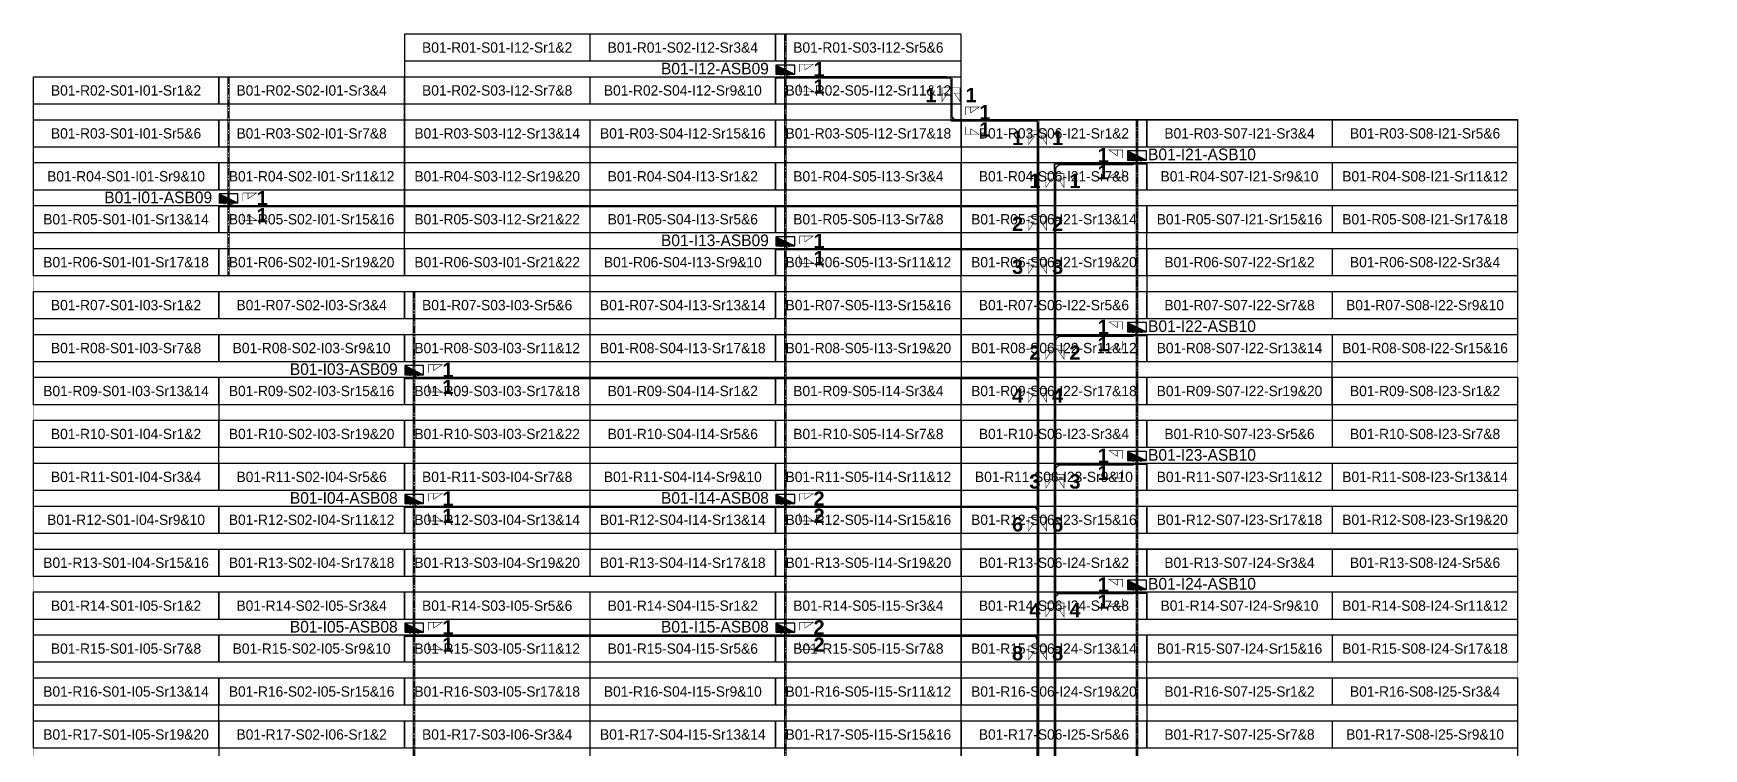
# Model space of a CAD drawing. Header units: metres. Extents: x 532153 to 532639, y 2675299 to 2675642.
# Drawn here: x 532152.7 to 532444.2, y 2675516.7 to 2675641.7 of the extents above; entities that cross this region are included whole.
import ezdxf
from ezdxf.enums import TextEntityAlignment as Align

# ---------------------------------------------------------------- set-up
doc = ezdxf.new("R2010")
doc.units = ezdxf.units.M
doc.linetypes.add('CENTER', pattern=[2, 1.25, -0.25, 0.25, -0.25])
doc.layers.add('Boundary-12.5 MW Block', color=6, linetype='Continuous', lineweight=9)
doc.layers.add('PILE', color=1, linetype='Continuous', lineweight=15)
for name, color, linetype in [('DC Trench BL-01', 40, 'Continuous'), ('E-Inverter Grouping', 2, 'Continuous'), ('Inverter Block-01', 7, 'Continuous'), ('LT Cable(AG) INV to LT Panel BL-01', 2, 'Continuous'), ('Messenger Wire Block-01 (Master Path)', 30, 'Continuous'), ('Messenger Wire Block-01 (MW Path)', 191, 'Continuous'), ('MMS Table Block-01', 8, 'Continuous'), ('Plan Line - DC BL-01', 40, 'Continuous'), ('Section Marking BL-01', 2, 'Continuous')]:
    doc.layers.add(name, color=color, linetype=linetype)
doc.styles.add('BoldTextStyle', font='arialbd.ttf')
doc.styles.get("Standard").update_dxf_attribs({"font": 'Adani Regular.ttf'})

# ---------------------------------------------------------------- blocks, each defined once
blk = doc.blocks.new('MMS Table (32.292 x 4.788)')
at = {"color": 0}
blk.add_lwpolyline([(0, -0.002), (0, 4.786), (32.292, 4.786), (32.292, -0.002)], close=True, dxfattribs=at)
at = {"color": 7}
blk.add_attdef('ID1', text='', height=1.8, dxfattribs=at).set_placement((16.146, 2.392), align=Align.MIDDLE_CENTER)
blk = doc.blocks.new('Inverter Block')
h = blk.add_hatch(color=0)
h.dxf.hatch_style = 1
h.paths.add_polyline_path([(-1.46, 2.27), (-1.46, 0.85), (1.46, 0.85)])
at = {"color": 0}
blk.add_lwpolyline([(1.46, 2.27), (-1.46, 2.27), (-1.46, 0.85), (1.46, 0.85)], close=True, dxfattribs=at)
blk.add_lwpolyline([(-1.46, 2.27), (1.46, 0.85)], dxfattribs=at)
at = {"layer": 'PILE'}
for centre in [(-0.61, 0.85), (0.61, 0.85)]:
    blk.add_circle(centre, 0.156, dxfattribs=at)
at = {"color": 7}
blk.add_attdef('ID', (-1.46, 3.01), '', height=1.8, dxfattribs=at)

msp = doc.modelspace()

# ---------------------------------------------------------------- linework, layer by layer
at = {"layer": 'Boundary-12.5 MW Block', "const_width": 0.05}
msp.add_lwpolyline([(532152.7, 2675634.08), (532217.48, 2675634.08), (532217.48, 2675641.58), (532314.56, 2675641.58), (532314.56, 2675626.58), (532411.74, 2675626.58), (532411.74, 2675476.58), (532638.48, 2675476.58), (532638.48, 2675299.29), (532347.05, 2675299.29), (532347.05, 2675306.79), (532314.66, 2675306.79), (532314.66, 2675321.79), (532152.7, 2675321.79)], close=True, dxfattribs=at)
at = {"layer": 'DC Trench BL-01', "color": 40, "const_width": 0.15}
for points in [[(532284.06, 2675641.58), (532283.76, 2675641.58), (532283.76, 2675321.79), (532284.06, 2675321.79)], [(532186.88, 2675634.08), (532186.58, 2675634.08), (532186.58, 2675599.29), (532186.88, 2675599.29)], [(532345.46, 2675626.58), (532345.16, 2675626.58), (532345.16, 2675456.79), (532345.46, 2675456.79)], [(532219.27, 2675596.58), (532218.97, 2675596.58), (532218.97, 2675471.79), (532219.27, 2675471.79)]]:
    msp.add_lwpolyline(points, close=True, dxfattribs=at)
at = {"layer": 'E-Inverter Grouping'}
for points in [[(532314.56, 2675641.58), (532314.56, 2675621.79), (532249.78, 2675621.79), (532249.78, 2675606.79), (532217.48, 2675606.79), (532217.48, 2675641.58)], [(532217.38, 2675604.08), (532249.78, 2675604.08), (532249.78, 2675599.29), (532152.7, 2675599.29), (532152.7, 2675634.08), (532217.38, 2675634.08)], [(532249.78, 2675569.29), (532185.09, 2675569.29), (532185.09, 2675576.79), (532152.7, 2675576.79), (532152.7, 2675596.58), (532249.78, 2675596.58)]]:
    msp.add_lwpolyline(points, close=True, dxfattribs=at)
at = {"layer": 'E-Inverter Grouping', "color": 3}
for points in [[(532411.74, 2675606.79), (532346.95, 2675606.79), (532346.95, 2675599.29), (532314.66, 2675599.29), (532314.66, 2675626.58), (532411.74, 2675626.58)], [(532314.56, 2675584.29), (532249.88, 2675584.29), (532249.88, 2675619.08), (532314.56, 2675619.08)], [(532411.74, 2675584.29), (532379.34, 2675584.29), (532379.34, 2675576.79), (532314.66, 2675576.79), (532314.66, 2675596.58), (532347.05, 2675596.58), (532347.05, 2675604.08), (532411.74, 2675604.08)], [(532314.56, 2675546.79), (532249.88, 2675546.79), (532249.88, 2675581.58), (532314.56, 2675581.58)], [(532411.74, 2675554.29), (532314.66, 2675554.29), (532314.66, 2675574.08), (532379.44, 2675574.08), (532379.44, 2675581.58), (532411.74, 2675581.58)], [(532152.7, 2675546.79), (532152.7, 2675574.08), (532184.99, 2675574.08), (532184.99, 2675566.58), (532249.78, 2675566.58), (532249.78, 2675546.79)], [(532411.74, 2675531.79), (532346.95, 2675531.79), (532346.95, 2675524.29), (532314.66, 2675524.29), (532314.66, 2675551.58), (532411.74, 2675551.58)], [(532249.78, 2675544.08), (532249.78, 2675524.29), (532184.99, 2675524.29), (532184.99, 2675516.79), (532152.7, 2675516.79), (532152.7, 2675544.08)], [(532314.56, 2675509.29), (532249.88, 2675509.29), (532249.88, 2675544.08), (532314.56, 2675544.08)], [(532411.74, 2675509.29), (532379.34, 2675509.29), (532379.34, 2675501.79), (532314.66, 2675501.79), (532314.66, 2675521.58), (532347.05, 2675521.58), (532347.05, 2675529.08), (532411.74, 2675529.08)], [(532185.09, 2675514.08), (532185.09, 2675521.58), (532249.78, 2675521.58), (532249.78, 2675501.79), (532217.38, 2675501.79), (532217.38, 2675494.29), (532152.7, 2675494.29), (532152.7, 2675514.08)]]:
    msp.add_lwpolyline(points, close=True, dxfattribs=at)
at = {"layer": 'LT Cable(AG) INV to LT Panel BL-01'}
for points in [[(532337.71, 2675441.89), (532337.07, 2675441.89, -0.159507), (532336.54, 2675442.06), (532335.04, 2675443.16, 0.103275), (532334.68, 2675443.24), (532328.97, 2675443.24, -0.414214), (532328.07, 2675444.14), (532328.07, 2675455.37, -0.021393), (532328.07, 2675455.45), (532328.11, 2675455.95, 0.021393), (532328.12, 2675456.03), (532328.12, 2675625.64, 0.414214), (532327.22, 2675626.54), (532313.9, 2675626.54, -0.414214), (532313, 2675627.44), (532313, 2675633.14, 0.414214), (532312.1, 2675634.04), (532284.81, 2675634.04, -0.414214), (532283.91, 2675634.94), (532283.91, 2675635.23)], [(532337.71, 2675441.86), (532337.06, 2675441.86, -0.159647), (532336.53, 2675442.04), (532335.03, 2675443.14, 0.103275), (532334.67, 2675443.21), (532328.94, 2675443.21, -0.414214), (532328.04, 2675444.11), (532328.04, 2675455.37, -0.021393), (532328.05, 2675455.45), (532328.09, 2675455.95, 0.021393), (532328.09, 2675456.03), (532328.09, 2675610.62, 0.414214), (532327.19, 2675611.52), (532187.63, 2675611.52, -0.414214), (532186.73, 2675612.42), (532186.73, 2675612.73)], [(532337.71, 2675441.84), (532337.06, 2675441.84, -0.159787), (532336.52, 2675442.01), (532335.03, 2675443.11, 0.103275), (532334.67, 2675443.19), (532328.92, 2675443.19, -0.414214), (532328.02, 2675444.09), (532328.02, 2675455.37, -0.021393), (532328.02, 2675455.45), (532328.06, 2675455.96, 0.021393), (532328.07, 2675456.03), (532328.07, 2675603.09, 0.414214), (532327.17, 2675603.99), (532284.81, 2675603.99, -0.414214), (532283.91, 2675604.89), (532283.91, 2675605.23)], [(532337.71, 2675441.81), (532337.05, 2675441.81, -0.159928), (532336.52, 2675441.99), (532335.02, 2675443.09, 0.103275), (532334.66, 2675443.16), (532328.89, 2675443.16, -0.414214), (532327.99, 2675444.06), (532327.99, 2675455.37, -0.021393), (532328, 2675455.45), (532328.04, 2675455.96, 0.021393), (532328.04, 2675456.03), (532328.04, 2675580.57, 0.414214), (532327.14, 2675581.47), (532220.02, 2675581.47, -0.414214), (532219.12, 2675582.37), (532219.12, 2675582.73)], [(532339.7, 2675441.76), (532337.04, 2675441.76, -0.160212), (532336.5, 2675441.94), (532335.01, 2675443.04, 0.103275), (532334.65, 2675443.11), (532328.84, 2675443.11, -0.414214), (532327.94, 2675444.01), (532327.94, 2675455.38, -0.021393), (532327.95, 2675455.45), (532327.99, 2675455.96, 0.021393), (532327.99, 2675456.04), (532327.99, 2675558.02, 0.414214), (532327.09, 2675558.92), (532220.02, 2675558.92, -0.414214), (532219.12, 2675559.82), (532219.12, 2675560.23)], [(532339.7, 2675441.79), (532337.04, 2675441.79, -0.16007), (532336.51, 2675441.96), (532335.02, 2675443.06, 0.103275), (532334.66, 2675443.14), (532328.87, 2675443.14, -0.414214), (532327.97, 2675444.04), (532327.97, 2675455.38, -0.021393), (532327.97, 2675455.45), (532328.01, 2675455.96, 0.021393), (532328.02, 2675456.04), (532328.02, 2675558.04, 0.414214), (532327.12, 2675558.94), (532284.81, 2675558.94, -0.414214), (532283.91, 2675559.84), (532283.91, 2675560.23)], [(532339.7, 2675441.71), (532337.02, 2675441.71, -0.160499), (532336.49, 2675441.89), (532335, 2675442.99, 0.103275), (532334.64, 2675443.06), (532328.79, 2675443.06, -0.414214), (532327.89, 2675443.96), (532327.89, 2675455.38, -0.021393), (532327.9, 2675455.46), (532327.94, 2675455.96, 0.021393), (532327.94, 2675456.04), (532327.94, 2675535.47, 0.414214), (532327.04, 2675536.37), (532220.02, 2675536.37, -0.414214), (532219.12, 2675537.27), (532219.12, 2675537.73)], [(532339.7, 2675441.74), (532337.03, 2675441.74, -0.160355), (532336.49, 2675441.91), (532335.01, 2675443.01, 0.103275), (532334.64, 2675443.09), (532328.82, 2675443.09, -0.414214), (532327.92, 2675443.99), (532327.92, 2675455.38, -0.021393), (532327.92, 2675455.45), (532327.96, 2675455.96, 0.021393), (532327.97, 2675456.04), (532327.97, 2675535.49, 0.414214), (532327.07, 2675536.39), (532284.81, 2675536.39, -0.414214), (532283.91, 2675537.29), (532283.91, 2675537.73)]]:
    msp.add_lwpolyline(points, format="xyb", dxfattribs=at)
at = {"layer": 'LT Cable(AG) INV to LT Panel BL-01', "color": 5}
for points in [[(532342.74, 2675442.43), (532339.28, 2675442.43, -0.414214), (532338.38, 2675443.33), (532338.38, 2675446.4, 0.214019), (532338.08, 2675447.07), (532331.36, 2675453.05, -0.214019), (532331.06, 2675453.72), (532331.06, 2675455.36, -0.0289), (532331.07, 2675455.46), (532331.12, 2675455.94, 0.0289), (532331.13, 2675456.04), (532331.13, 2675617.83, -0.414214), (532332.03, 2675618.73), (532344.41, 2675618.73, 0.414214), (532345.31, 2675619.63), (532345.31, 2675620.23)], [(532342.74, 2675442.41), (532339.25, 2675442.41, -0.414214), (532338.35, 2675443.31), (532338.35, 2675446.39, 0.214019), (532338.05, 2675447.06), (532331.34, 2675453.04, -0.214019), (532331.04, 2675453.71), (532331.04, 2675455.36, -0.0289), (532331.04, 2675455.46), (532331.1, 2675455.94, 0.0289), (532331.11, 2675456.04), (532331.11, 2675587.85, -0.414214), (532332.01, 2675588.75), (532344.41, 2675588.75, 0.414214), (532345.31, 2675589.65), (532345.31, 2675590.23)], [(532342.74, 2675442.38), (532339.23, 2675442.38, -0.414214), (532338.33, 2675443.28), (532338.33, 2675446.38, 0.214019), (532338.03, 2675447.05), (532331.31, 2675453.03, -0.214019), (532331.01, 2675453.7), (532331.01, 2675455.36, -0.0289), (532331.02, 2675455.46), (532331.07, 2675455.94, 0.0289), (532331.08, 2675456.05), (532331.08, 2675565.38, -0.414214), (532331.98, 2675566.28), (532344.41, 2675566.28, 0.414214), (532345.31, 2675567.18), (532345.31, 2675567.73)], [(532342.74, 2675442.36), (532339.2, 2675442.36, -0.414214), (532338.3, 2675443.26), (532338.3, 2675446.37, 0.214019), (532338, 2675447.04), (532331.29, 2675453.02, -0.214019), (532330.99, 2675453.69), (532330.99, 2675455.36, -0.0289), (532330.99, 2675455.46), (532331.05, 2675455.94, 0.0289), (532331.06, 2675456.05), (532331.06, 2675542.9, -0.414214), (532331.96, 2675543.8), (532344.41, 2675543.8, 0.414214), (532345.31, 2675544.7), (532345.31, 2675545.23)]]:
    msp.add_lwpolyline(points, format="xyb", dxfattribs=at)
at = {"layer": 'Messenger Wire Block-01 (Master Path)'}
for points in [[(532282.27, 2675633.88), (532312.84, 2675633.88)], [(532312.84, 2675626.38), (532312.84, 2675633.88)], [(532312.84, 2675626.38), (532327.96, 2675626.38)], [(532327.96, 2675456), (532327.96, 2675626.38)], [(532330.98, 2675456), (532330.98, 2675618.88)], [(532330.98, 2675618.88), (532346.95, 2675618.88)], [(532185.09, 2675611.38), (532327.96, 2675611.38)], [(532282.27, 2675603.88), (532327.96, 2675603.88)], [(532330.98, 2675588.88), (532346.95, 2675588.88)], [(532217.48, 2675581.38), (532327.96, 2675581.38)], [(532330.98, 2675566.38), (532346.95, 2675566.38)], [(532217.48, 2675558.88), (532327.96, 2675558.88)], [(532330.98, 2675543.88), (532346.95, 2675543.88)], [(532217.48, 2675536.38), (532327.96, 2675536.38)]]:
    msp.add_lwpolyline(points, dxfattribs=at)
at = {"layer": 'Messenger Wire Block-01 (MW Path)', "const_width": 0.1}
for points in [[(532282.27, 2675633.88), (532312.84, 2675633.88)], [(532313.09, 2675626.38), (532313.09, 2675633.88)], [(532312.84, 2675626.38), (532327.96, 2675626.38)], [(532328.21, 2675456), (532328.21, 2675626.38)], [(532330.73, 2675456), (532330.73, 2675618.88)], [(532330.98, 2675618.88), (532346.95, 2675618.88)], [(532185.09, 2675611.38), (532327.96, 2675611.38)], [(532282.27, 2675603.88), (532327.96, 2675603.88)], [(532330.98, 2675588.88), (532346.95, 2675588.88)], [(532217.48, 2675581.38), (532327.96, 2675581.38)], [(532330.98, 2675566.38), (532346.95, 2675566.38)], [(532217.48, 2675558.88), (532327.96, 2675558.88)], [(532330.98, 2675543.88), (532346.95, 2675543.88)], [(532217.48, 2675536.38), (532327.96, 2675536.38)], [(532327.71, 2675456), (532327.71, 2675536.38)]]:
    msp.add_lwpolyline(points, dxfattribs=at)
at = {"layer": 'Plan Line - DC BL-01', "color": 6, "linetype": 'CENTER'}
for points in [[(532283.91, 2675641.58), (532283.91, 2675321.79)], [(532186.73, 2675634.08), (532186.73, 2675599.29)], [(532345.31, 2675626.58), (532345.31, 2675456.79)], [(532219.12, 2675596.58), (532219.12, 2675471.79)]]:
    msp.add_lwpolyline(points, dxfattribs=at)
at = {"layer": 'Section Marking BL-01', "color": 94, "lineweight": 35, "true_color": 0x00a500, "const_width": 0.1}
for points in [[(532286.41, 2675634.88), (532286.41, 2675636.27), (532288.81, 2675636.27), (532287.33, 2675635.26), (532287.33, 2675636.27)], [(532286.41, 2675632.88), (532286.41, 2675631.49), (532288.81, 2675631.49), (532287.33, 2675632.5), (532287.33, 2675631.49)], [(532312.64, 2675632.13), (532311.25, 2675632.13), (532311.25, 2675629.73), (532312.26, 2675631.21), (532311.25, 2675631.21)], [(532313.04, 2675632.13), (532314.43, 2675632.13), (532314.43, 2675629.73), (532313.42, 2675631.21), (532314.43, 2675631.21)], [(532315.34, 2675627.38), (532315.34, 2675628.77), (532317.74, 2675628.77), (532316.26, 2675627.76), (532316.26, 2675628.77)], [(532315.34, 2675625.38), (532315.34, 2675623.99), (532317.74, 2675623.99), (532316.26, 2675625), (532316.26, 2675623.99)], [(532327.76, 2675624.63), (532326.37, 2675624.63), (532326.37, 2675622.23), (532327.38, 2675623.71), (532326.37, 2675623.71)], [(532328.16, 2675624.63), (532329.55, 2675624.63), (532329.55, 2675622.23), (532328.54, 2675623.71), (532329.55, 2675623.71)], [(532342.81, 2675619.88), (532342.81, 2675621.27), (532340.41, 2675621.27), (532341.89, 2675620.26), (532341.89, 2675621.27)], [(532342.81, 2675617.88), (532342.81, 2675616.49), (532340.41, 2675616.49), (532341.89, 2675617.5), (532341.89, 2675616.49)], [(532330.78, 2675617.13), (532329.39, 2675617.13), (532329.39, 2675614.73), (532330.4, 2675616.21), (532329.39, 2675616.21)], [(532331.18, 2675617.13), (532332.57, 2675617.13), (532332.57, 2675614.73), (532331.56, 2675616.21), (532332.57, 2675616.21)], [(532189.23, 2675612.38), (532189.23, 2675613.77), (532191.63, 2675613.77), (532190.15, 2675612.76), (532190.15, 2675613.77)], [(532189.23, 2675610.38), (532189.23, 2675608.99), (532191.63, 2675608.99), (532190.15, 2675610), (532190.15, 2675608.99)], [(532327.76, 2675609.63), (532326.37, 2675609.63), (532326.37, 2675607.23), (532327.38, 2675608.71), (532326.37, 2675608.71)], [(532328.16, 2675609.63), (532329.55, 2675609.63), (532329.55, 2675607.23), (532328.54, 2675608.71), (532329.55, 2675608.71)], [(532286.41, 2675604.88), (532286.41, 2675606.27), (532288.81, 2675606.27), (532287.33, 2675605.26), (532287.33, 2675606.27)], [(532286.41, 2675602.88), (532286.41, 2675601.49), (532288.81, 2675601.49), (532287.33, 2675602.5), (532287.33, 2675601.49)], [(532327.76, 2675602.13), (532326.37, 2675602.13), (532326.37, 2675599.73), (532327.38, 2675601.21), (532326.37, 2675601.21)], [(532328.16, 2675602.13), (532329.55, 2675602.13), (532329.55, 2675599.73), (532328.54, 2675601.21), (532329.55, 2675601.21)], [(532342.81, 2675589.88), (532342.81, 2675591.27), (532340.41, 2675591.27), (532341.89, 2675590.26), (532341.89, 2675591.27)], [(532330.78, 2675587.13), (532329.39, 2675587.13), (532329.39, 2675584.73), (532330.4, 2675586.21), (532329.39, 2675586.21)], [(532331.18, 2675587.13), (532332.57, 2675587.13), (532332.57, 2675584.73), (532331.56, 2675586.21), (532332.57, 2675586.21)], [(532342.81, 2675587.88), (532342.81, 2675586.49), (532340.41, 2675586.49), (532341.89, 2675587.5), (532341.89, 2675586.49)], [(532221.62, 2675582.38), (532221.62, 2675583.77), (532224.02, 2675583.77), (532222.54, 2675582.76), (532222.54, 2675583.77)], [(532221.62, 2675580.38), (532221.62, 2675578.99), (532224.02, 2675578.99), (532222.54, 2675580), (532222.54, 2675578.99)], [(532327.76, 2675579.63), (532326.37, 2675579.63), (532326.37, 2675577.23), (532327.38, 2675578.71), (532326.37, 2675578.71)], [(532328.16, 2675579.63), (532329.55, 2675579.63), (532329.55, 2675577.23), (532328.54, 2675578.71), (532329.55, 2675578.71)], [(532342.81, 2675567.38), (532342.81, 2675568.77), (532340.41, 2675568.77), (532341.89, 2675567.76), (532341.89, 2675568.77)], [(532342.81, 2675565.38), (532342.81, 2675563.99), (532340.41, 2675563.99), (532341.89, 2675565), (532341.89, 2675563.99)], [(532330.78, 2675564.63), (532329.39, 2675564.63), (532329.39, 2675562.23), (532330.4, 2675563.71), (532329.39, 2675563.71)], [(532331.18, 2675564.63), (532332.57, 2675564.63), (532332.57, 2675562.23), (532331.56, 2675563.71), (532332.57, 2675563.71)], [(532221.62, 2675559.88), (532221.62, 2675561.27), (532224.02, 2675561.27), (532222.54, 2675560.26), (532222.54, 2675561.27)], [(532286.41, 2675559.88), (532286.41, 2675561.27), (532288.81, 2675561.27), (532287.33, 2675560.26), (532287.33, 2675561.27)], [(532221.62, 2675557.88), (532221.62, 2675556.49), (532224.02, 2675556.49), (532222.54, 2675557.5), (532222.54, 2675556.49)], [(532286.41, 2675557.88), (532286.41, 2675556.49), (532288.81, 2675556.49), (532287.33, 2675557.5), (532287.33, 2675556.49)], [(532327.76, 2675557.13), (532326.37, 2675557.13), (532326.37, 2675554.73), (532327.38, 2675556.21), (532326.37, 2675556.21)], [(532328.16, 2675557.13), (532329.55, 2675557.13), (532329.55, 2675554.73), (532328.54, 2675556.21), (532329.55, 2675556.21)], [(532342.81, 2675544.88), (532342.81, 2675546.27), (532340.41, 2675546.27), (532341.89, 2675545.26), (532341.89, 2675546.27)], [(532330.78, 2675542.13), (532329.39, 2675542.13), (532329.39, 2675539.73), (532330.4, 2675541.21), (532329.39, 2675541.21)], [(532331.18, 2675542.13), (532332.57, 2675542.13), (532332.57, 2675539.73), (532331.56, 2675541.21), (532332.57, 2675541.21)], [(532342.81, 2675542.88), (532342.81, 2675541.49), (532340.41, 2675541.49), (532341.89, 2675542.5), (532341.89, 2675541.49)], [(532221.62, 2675537.38), (532221.62, 2675538.77), (532224.02, 2675538.77), (532222.54, 2675537.76), (532222.54, 2675538.77)], [(532286.41, 2675537.38), (532286.41, 2675538.77), (532288.81, 2675538.77), (532287.33, 2675537.76), (532287.33, 2675538.77)], [(532221.62, 2675535.38), (532221.62, 2675533.99), (532224.02, 2675533.99), (532222.54, 2675535), (532222.54, 2675533.99)], [(532286.41, 2675535.38), (532286.41, 2675533.99), (532288.81, 2675533.99), (532287.33, 2675535), (532287.33, 2675533.99)], [(532327.76, 2675534.63), (532326.37, 2675534.63), (532326.37, 2675532.23), (532327.38, 2675533.71), (532326.37, 2675533.71)], [(532328.16, 2675534.63), (532329.55, 2675534.63), (532329.55, 2675532.23), (532328.54, 2675533.71), (532329.55, 2675533.71)]]:
    msp.add_lwpolyline(points, dxfattribs=at)

# ---------------------------------------------------------------- block references
at = {"layer": 'Inverter Block-01'}
ref = msp.add_blockref('Inverter Block', (532283.91, 2675633.57), dxfattribs=dict(at, xscale=1.124999999976148, yscale=1.124999999976148, zscale=1.124999999976148))
ref.add_attrib('ID', 'B01-I12-ASB09', (532262.22, 2675634.49), dxfattribs={"layer": '0', "color": 7, "height": 2.025})
ref = msp.add_blockref('Inverter Block', (532345.31, 2675618.57), dxfattribs=dict(at, xscale=1.124999999976148, yscale=1.124999999976148, zscale=1.124999999976148))
ref.add_attrib('ID', 'B01-I21-ASB10', (532347.24, 2675619.5), dxfattribs={"layer": '0', "color": 7, "height": 2.025})
ref = msp.add_blockref('Inverter Block', (532186.73, 2675611.07), dxfattribs=dict(at, xscale=1.124999999976148, yscale=1.124999999976148, zscale=1.124999999976148))
ref.add_attrib('ID', 'B01-I01-ASB09', (532165.05, 2675611.99), dxfattribs={"layer": '0', "color": 7, "height": 2.025})
ref = msp.add_blockref('Inverter Block', (532283.91, 2675603.57), dxfattribs=dict(at, xscale=1.124999999976148, yscale=1.124999999976148, zscale=1.124999999976148))
ref.add_attrib('ID', 'B01-I13-ASB09', (532262.22, 2675604.49), dxfattribs={"layer": '0', "color": 7, "height": 2.025})
ref = msp.add_blockref('Inverter Block', (532345.31, 2675588.57), dxfattribs=dict(at, xscale=1.124999999976148, yscale=1.124999999976148, zscale=1.124999999976148))
ref.add_attrib('ID', 'B01-I22-ASB10', (532347.24, 2675589.5), dxfattribs={"layer": '0', "color": 7, "height": 2.025})
ref = msp.add_blockref('Inverter Block', (532219.12, 2675581.07), dxfattribs=dict(at, xscale=1.124999999976148, yscale=1.124999999976148, zscale=1.124999999976148))
ref.add_attrib('ID', 'B01-I03-ASB09', (532197.44, 2675581.99), dxfattribs={"layer": '0', "color": 7, "height": 2.025})
ref = msp.add_blockref('Inverter Block', (532345.31, 2675566.07), dxfattribs=dict(at, xscale=1.124999999976148, yscale=1.124999999976148, zscale=1.124999999976148))
ref.add_attrib('ID', 'B01-I23-ASB10', (532347.24, 2675567), dxfattribs={"layer": '0', "color": 7, "height": 2.025})
ref = msp.add_blockref('Inverter Block', (532219.12, 2675558.57), dxfattribs=dict(at, xscale=1.124999999976148, yscale=1.124999999976148, zscale=1.124999999976148))
ref.add_attrib('ID', 'B01-I04-ASB08', (532197.44, 2675559.49), dxfattribs={"layer": '0', "color": 7, "height": 2.025})
ref = msp.add_blockref('Inverter Block', (532283.91, 2675558.57), dxfattribs=dict(at, xscale=1.124999999976148, yscale=1.124999999976148, zscale=1.124999999976148))
ref.add_attrib('ID', 'B01-I14-ASB08', (532262.22, 2675559.49), dxfattribs={"layer": '0', "color": 7, "height": 2.025})
ref = msp.add_blockref('Inverter Block', (532345.31, 2675543.57), dxfattribs=dict(at, xscale=1.124999999976148, yscale=1.124999999976148, zscale=1.124999999976148))
ref.add_attrib('ID', 'B01-I24-ASB10', (532347.24, 2675544.5), dxfattribs={"layer": '0', "color": 7, "height": 2.025})
ref = msp.add_blockref('Inverter Block', (532219.12, 2675536.07), dxfattribs=dict(at, xscale=1.124999999976148, yscale=1.124999999976148, zscale=1.124999999976148))
ref.add_attrib('ID', 'B01-I05-ASB08', (532197.44, 2675536.99), dxfattribs={"layer": '0', "color": 7, "height": 2.025})
ref = msp.add_blockref('Inverter Block', (532283.91, 2675536.07), dxfattribs=dict(at, xscale=1.124999999976148, yscale=1.124999999976148, zscale=1.124999999976148))
ref.add_attrib('ID', 'B01-I15-ASB08', (532262.22, 2675536.99), dxfattribs={"layer": '0', "color": 7, "height": 2.025})
at = {"layer": 'MMS Table Block-01'}
for p, values in [((532217.48, 2675636.79), {'ID1': 'B01-R01-S01-I12-Sr1&2'}), ((532249.88, 2675636.79), {'ID1': 'B01-R01-S02-I12-Sr3&4'}), ((532282.27, 2675636.79), {'ID1': 'B01-R01-S03-I12-Sr5&6'}), ((532152.7, 2675629.29), {'ID1': 'B01-R02-S01-I01-Sr1&2'}), ((532185.09, 2675629.29), {'ID1': 'B01-R02-S02-I01-Sr3&4'}), ((532217.48, 2675629.29), {'ID1': 'B01-R02-S03-I12-Sr7&8'}), ((532249.88, 2675629.29), {'ID1': 'B01-R02-S04-I12-Sr9&10'}), ((532282.27, 2675629.29), {'ID1': 'B01-R02-S05-I12-Sr11&12'}), ((532152.7, 2675621.79), {'ID1': 'B01-R03-S01-I01-Sr5&6'}), ((532185.09, 2675621.79), {'ID1': 'B01-R03-S02-I01-Sr7&8'}), ((532217.48, 2675621.79), {'ID1': 'B01-R03-S03-I12-Sr13&14'}), ((532249.88, 2675621.79), {'ID1': 'B01-R03-S04-I12-Sr15&16'}), ((532282.27, 2675621.79), {'ID1': 'B01-R03-S05-I12-Sr17&18'}), ((532314.66, 2675621.79), {'ID1': 'B01-R03-S06-I21-Sr1&2'}), ((532347.05, 2675621.79), {'ID1': 'B01-R03-S07-I21-Sr3&4'}), ((532379.44, 2675621.79), {'ID1': 'B01-R03-S08-I21-Sr5&6'}), ((532152.7, 2675614.29), {'ID1': 'B01-R04-S01-I01-Sr9&10'}), ((532185.09, 2675614.29), {'ID1': 'B01-R04-S02-I01-Sr11&12'}), ((532217.48, 2675614.29), {'ID1': 'B01-R04-S03-I12-Sr19&20'}), ((532249.88, 2675614.29), {'ID1': 'B01-R04-S04-I13-Sr1&2'}), ((532282.27, 2675614.29), {'ID1': 'B01-R04-S05-I13-Sr3&4'}), ((532314.66, 2675614.29), {'ID1': 'B01-R04-S06-I21-Sr7&8'}), ((532347.05, 2675614.29), {'ID1': 'B01-R04-S07-I21-Sr9&10'}), ((532379.44, 2675614.29), {'ID1': 'B01-R04-S08-I21-Sr11&12'}), ((532152.7, 2675606.79), {'ID1': 'B01-R05-S01-I01-Sr13&14'}), ((532185.09, 2675606.79), {'ID1': 'B01-R05-S02-I01-Sr15&16'}), ((532217.48, 2675606.79), {'ID1': 'B01-R05-S03-I12-Sr21&22'}), ((532249.88, 2675606.79), {'ID1': 'B01-R05-S04-I13-Sr5&6'}), ((532282.27, 2675606.79), {'ID1': 'B01-R05-S05-I13-Sr7&8'}), ((532314.66, 2675606.79), {'ID1': 'B01-R05-S06-I21-Sr13&14'}), ((532347.05, 2675606.79), {'ID1': 'B01-R05-S07-I21-Sr15&16'}), ((532379.44, 2675606.79), {'ID1': 'B01-R05-S08-I21-Sr17&18'}), ((532152.7, 2675599.29), {'ID1': 'B01-R06-S01-I01-Sr17&18'}), ((532185.09, 2675599.29), {'ID1': 'B01-R06-S02-I01-Sr19&20'}), ((532217.48, 2675599.29), {'ID1': 'B01-R06-S03-I01-Sr21&22'}), ((532249.88, 2675599.29), {'ID1': 'B01-R06-S04-I13-Sr9&10'}), ((532282.27, 2675599.29), {'ID1': 'B01-R06-S05-I13-Sr11&12'}), ((532314.66, 2675599.29), {'ID1': 'B01-R06-S06-I21-Sr19&20'}), ((532347.05, 2675599.29), {'ID1': 'B01-R06-S07-I22-Sr1&2'}), ((532379.44, 2675599.29), {'ID1': 'B01-R06-S08-I22-Sr3&4'}), ((532152.7, 2675591.79), {'ID1': 'B01-R07-S01-I03-Sr1&2'}), ((532185.09, 2675591.79), {'ID1': 'B01-R07-S02-I03-Sr3&4'}), ((532217.48, 2675591.79), {'ID1': 'B01-R07-S03-I03-Sr5&6'}), ((532249.88, 2675591.79), {'ID1': 'B01-R07-S04-I13-Sr13&14'}), ((532282.27, 2675591.79), {'ID1': 'B01-R07-S05-I13-Sr15&16'}), ((532314.66, 2675591.79), {'ID1': 'B01-R07-S06-I22-Sr5&6'}), ((532347.05, 2675591.79), {'ID1': 'B01-R07-S07-I22-Sr7&8'}), ((532379.44, 2675591.79), {'ID1': 'B01-R07-S08-I22-Sr9&10'}), ((532152.7, 2675584.29), {'ID1': 'B01-R08-S01-I03-Sr7&8'}), ((532185.09, 2675584.29), {'ID1': 'B01-R08-S02-I03-Sr9&10'}), ((532217.48, 2675584.29), {'ID1': 'B01-R08-S03-I03-Sr11&12'}), ((532249.88, 2675584.29), {'ID1': 'B01-R08-S04-I13-Sr17&18'}), ((532282.27, 2675584.29), {'ID1': 'B01-R08-S05-I13-Sr19&20'}), ((532314.66, 2675584.29), {'ID1': 'B01-R08-S06-I22-Sr11&12'}), ((532347.05, 2675584.29), {'ID1': 'B01-R08-S07-I22-Sr13&14'}), ((532379.44, 2675584.29), {'ID1': 'B01-R08-S08-I22-Sr15&16'}), ((532152.7, 2675576.79), {'ID1': 'B01-R09-S01-I03-Sr13&14'}), ((532185.09, 2675576.79), {'ID1': 'B01-R09-S02-I03-Sr15&16'}), ((532217.48, 2675576.79), {'ID1': 'B01-R09-S03-I03-Sr17&18'}), ((532249.88, 2675576.79), {'ID1': 'B01-R09-S04-I14-Sr1&2'}), ((532282.27, 2675576.79), {'ID1': 'B01-R09-S05-I14-Sr3&4'}), ((532314.66, 2675576.79), {'ID1': 'B01-R09-S06-I22-Sr17&18'}), ((532347.05, 2675576.79), {'ID1': 'B01-R09-S07-I22-Sr19&20'}), ((532379.44, 2675576.79), {'ID1': 'B01-R09-S08-I23-Sr1&2'}), ((532152.7, 2675569.29), {'ID1': 'B01-R10-S01-I04-Sr1&2'}), ((532185.09, 2675569.29), {'ID1': 'B01-R10-S02-I03-Sr19&20'}), ((532217.48, 2675569.29), {'ID1': 'B01-R10-S03-I03-Sr21&22'}), ((532249.88, 2675569.29), {'ID1': 'B01-R10-S04-I14-Sr5&6'}), ((532282.27, 2675569.29), {'ID1': 'B01-R10-S05-I14-Sr7&8'}), ((532314.66, 2675569.29), {'ID1': 'B01-R10-S06-I23-Sr3&4'}), ((532347.05, 2675569.29), {'ID1': 'B01-R10-S07-I23-Sr5&6'}), ((532379.44, 2675569.29), {'ID1': 'B01-R10-S08-I23-Sr7&8'}), ((532152.7, 2675561.79), {'ID1': 'B01-R11-S01-I04-Sr3&4'}), ((532185.09, 2675561.79), {'ID1': 'B01-R11-S02-I04-Sr5&6'}), ((532217.48, 2675561.79), {'ID1': 'B01-R11-S03-I04-Sr7&8'}), ((532249.88, 2675561.79), {'ID1': 'B01-R11-S04-I14-Sr9&10'}), ((532282.27, 2675561.79), {'ID1': 'B01-R11-S05-I14-Sr11&12'}), ((532314.66, 2675561.79), {'ID1': 'B01-R11-S06-I23-Sr9&10'}), ((532347.05, 2675561.79), {'ID1': 'B01-R11-S07-I23-Sr11&12'}), ((532379.44, 2675561.79), {'ID1': 'B01-R11-S08-I23-Sr13&14'}), ((532152.7, 2675554.29), {'ID1': 'B01-R12-S01-I04-Sr9&10'}), ((532185.09, 2675554.29), {'ID1': 'B01-R12-S02-I04-Sr11&12'}), ((532217.48, 2675554.29), {'ID1': 'B01-R12-S03-I04-Sr13&14'}), ((532249.88, 2675554.29), {'ID1': 'B01-R12-S04-I14-Sr13&14'}), ((532282.27, 2675554.29), {'ID1': 'B01-R12-S05-I14-Sr15&16'}), ((532314.66, 2675554.29), {'ID1': 'B01-R12-S06-I23-Sr15&16'}), ((532347.05, 2675554.29), {'ID1': 'B01-R12-S07-I23-Sr17&18'}), ((532379.44, 2675554.29), {'ID1': 'B01-R12-S08-I23-Sr19&20'}), ((532152.7, 2675546.79), {'ID1': 'B01-R13-S01-I04-Sr15&16'}), ((532185.09, 2675546.79), {'ID1': 'B01-R13-S02-I04-Sr17&18'}), ((532217.48, 2675546.79), {'ID1': 'B01-R13-S03-I04-Sr19&20'}), ((532249.88, 2675546.79), {'ID1': 'B01-R13-S04-I14-Sr17&18'}), ((532282.27, 2675546.79), {'ID1': 'B01-R13-S05-I14-Sr19&20'}), ((532314.66, 2675546.79), {'ID1': 'B01-R13-S06-I24-Sr1&2'}), ((532347.05, 2675546.79), {'ID1': 'B01-R13-S07-I24-Sr3&4'}), ((532379.44, 2675546.79), {'ID1': 'B01-R13-S08-I24-Sr5&6'}), ((532152.7, 2675539.29), {'ID1': 'B01-R14-S01-I05-Sr1&2'}), ((532185.09, 2675539.29), {'ID1': 'B01-R14-S02-I05-Sr3&4'}), ((532217.48, 2675539.29), {'ID1': 'B01-R14-S03-I05-Sr5&6'}), ((532249.88, 2675539.29), {'ID1': 'B01-R14-S04-I15-Sr1&2'}), ((532282.27, 2675539.29), {'ID1': 'B01-R14-S05-I15-Sr3&4'}), ((532314.66, 2675539.29), {'ID1': 'B01-R14-S06-I24-Sr7&8'}), ((532347.05, 2675539.29), {'ID1': 'B01-R14-S07-I24-Sr9&10'}), ((532379.44, 2675539.29), {'ID1': 'B01-R14-S08-I24-Sr11&12'}), ((532152.7, 2675531.79), {'ID1': 'B01-R15-S01-I05-Sr7&8'}), ((532185.09, 2675531.79), {'ID1': 'B01-R15-S02-I05-Sr9&10'}), ((532217.48, 2675531.79), {'ID1': 'B01-R15-S03-I05-Sr11&12'}), ((532249.88, 2675531.79), {'ID1': 'B01-R15-S04-I15-Sr5&6'}), ((532282.27, 2675531.79), {'ID1': 'B01-R15-S05-I15-Sr7&8'}), ((532314.66, 2675531.79), {'ID1': 'B01-R15-S06-I24-Sr13&14'}), ((532347.05, 2675531.79), {'ID1': 'B01-R15-S07-I24-Sr15&16'}), ((532379.44, 2675531.79), {'ID1': 'B01-R15-S08-I24-Sr17&18'}), ((532152.7, 2675524.29), {'ID1': 'B01-R16-S01-I05-Sr13&14'}), ((532185.09, 2675524.29), {'ID1': 'B01-R16-S02-I05-Sr15&16'}), ((532217.48, 2675524.29), {'ID1': 'B01-R16-S03-I05-Sr17&18'}), ((532249.88, 2675524.29), {'ID1': 'B01-R16-S04-I15-Sr9&10'}), ((532282.27, 2675524.29), {'ID1': 'B01-R16-S05-I15-Sr11&12'}), ((532314.66, 2675524.29), {'ID1': 'B01-R16-S06-I24-Sr19&20'}), ((532347.05, 2675524.29), {'ID1': 'B01-R16-S07-I25-Sr1&2'}), ((532379.44, 2675524.29), {'ID1': 'B01-R16-S08-I25-Sr3&4'}), ((532152.7, 2675516.79), {'ID1': 'B01-R17-S01-I05-Sr19&20'}), ((532185.09, 2675516.79), {'ID1': 'B01-R17-S02-I06-Sr1&2'}), ((532217.48, 2675516.79), {'ID1': 'B01-R17-S03-I06-Sr3&4'}), ((532249.88, 2675516.79), {'ID1': 'B01-R17-S04-I15-Sr13&14'}), ((532282.27, 2675516.79), {'ID1': 'B01-R17-S05-I15-Sr15&16'}), ((532314.66, 2675516.79), {'ID1': 'B01-R17-S06-I25-Sr5&6'}), ((532347.05, 2675516.79), {'ID1': 'B01-R17-S07-I25-Sr7&8'}), ((532379.44, 2675516.79), {'ID1': 'B01-R17-S08-I25-Sr9&10'})]:
    msp.add_blockref('MMS Table (32.292 x 4.788)', p, dxfattribs=at).add_auto_attribs(values)

# ---------------------------------------------------------------- texts
at = {"layer": 'Section Marking BL-01', "color": 94, "true_color": 0x00a500, "style": 'BoldTextStyle'}
for s, p in [('1', (532289.81, 2675635.38)), ('1', (532289.81, 2675632.38)), ('1', (532309.34, 2675630.88)), ('1', (532316.34, 2675630.88)), ('1', (532318.74, 2675627.88)), ('1', (532318.74, 2675624.88)), ('1', (532324.46, 2675623.38)), ('1', (532331.46, 2675623.38)), ('1', (532339.41, 2675620.38)), ('1', (532339.41, 2675617.38)), ('1', (532327.48, 2675615.88)), ('1', (532334.48, 2675615.88)), ('1', (532192.63, 2675612.88)), ('1', (532192.63, 2675609.88)), ('2', (532324.46, 2675608.38)), ('2', (532331.46, 2675608.38)), ('1', (532289.81, 2675605.38)), ('1', (532289.81, 2675602.38)), ('3', (532324.46, 2675600.88)), ('3', (532331.46, 2675600.88)), ('1', (532339.41, 2675590.38)), ('1', (532339.41, 2675587.38)), ('2', (532327.48, 2675585.88)), ('2', (532334.48, 2675585.88)), ('1', (532225.02, 2675582.88)), ('1', (532225.02, 2675579.88)), ('4', (532324.46, 2675578.38)), ('4', (532331.46, 2675578.38)), ('1', (532339.41, 2675567.88)), ('1', (532339.41, 2675564.88)), ('3', (532327.48, 2675563.38)), ('3', (532334.48, 2675563.38)), ('1', (532225.02, 2675560.38)), ('2', (532289.81, 2675560.38)), ('1', (532225.02, 2675557.38)), ('2', (532289.81, 2675557.38)), ('6', (532324.46, 2675555.88)), ('6', (532331.46, 2675555.88)), ('1', (532339.41, 2675545.38)), ('4', (532327.48, 2675540.88)), ('4', (532334.48, 2675540.88)), ('1', (532339.41, 2675542.38)), ('1', (532225.02, 2675537.88)), ('2', (532289.81, 2675537.88)), ('1', (532225.02, 2675534.88)), ('2', (532289.81, 2675534.88)), ('8', (532324.46, 2675533.38)), ('8', (532331.46, 2675533.38))]:
    msp.add_text(s, height=2.5, dxfattribs=at).set_placement(p, align=Align.MIDDLE_CENTER)

doc.saveas('drawing.dxf')
